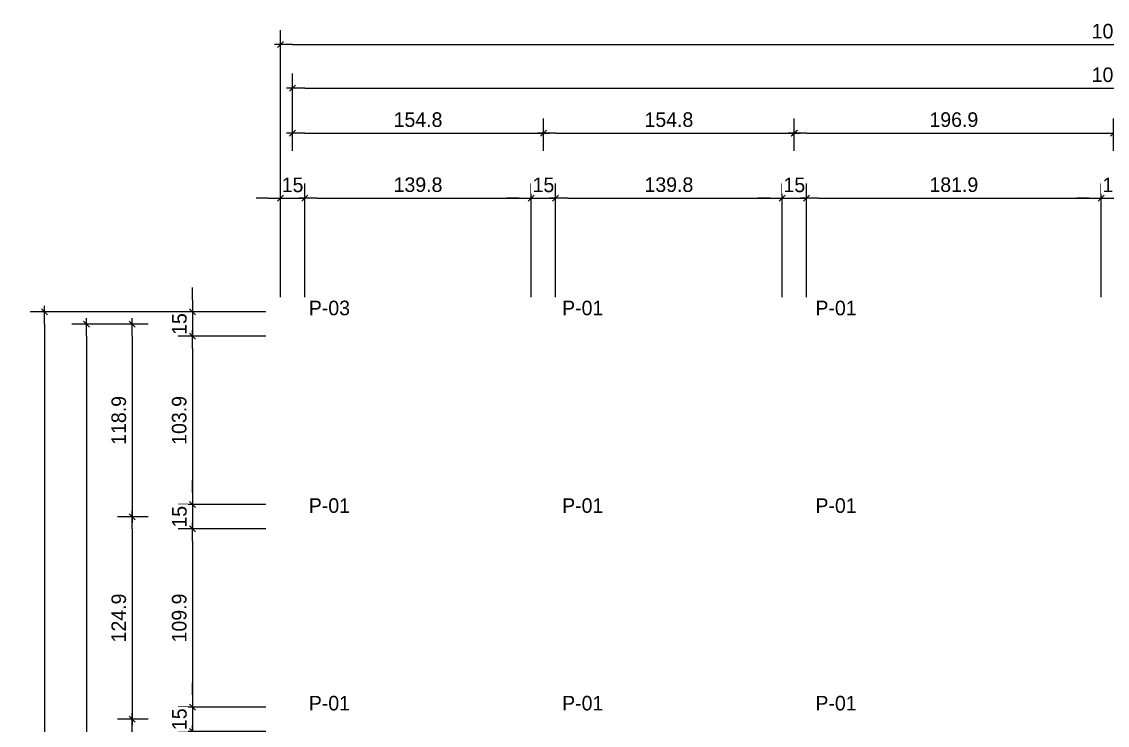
# Model space of a CAD drawing. Header units: millimetres. Extents: x 19442 to 19711, y 4351 to 4752.
# Drawn here: x 19442.44 to 19449.14, y 4519.67 to 4524.01 of the extents above; entities that cross this region are included whole.
import ezdxf

# ---------------------------------------------------------------- set-up
doc = ezdxf.new("R2010")
doc.units = ezdxf.units.MM
doc.layers.add('0 @ 0.5', color=7, linetype='Continuous')
doc.layers.add('TEXTO @ 0.5', color=2, linetype='Continuous')
doc.styles.add('century gothic', font='GOTHIC.TTF')
doc.dimstyles.new('ANOTATIVE CM SMCONSTRUCCIONES', dxfattribs={"dimscale": 0, "dimtxt": 0.18, "dimasz": 0.15, "dimexe": 0.18, "dimexo": 0.18, "dimgap": 0.07, "dimtad": 1, "dimdec": 1, "dimlfac": 100, "dimdsep": 46, "dimtxsty": 'century gothic', "dimblk1": 'FLECHA1', "dimblk2": 'FLECHA1', "dimsah": 1, "dimcen": 0.18, "dimdle": 0.075, "dimclrd": 1, "dimclre": 1, "dimclrt": 2, "dimaunit": 1, "dimadec": 0, "dimazin": 2, "dimtfac": 0.75, "dimtdec": 1, "dimtix": 1, "dimtmove": 2, "dimatfit": 3, "dimfxl": 0.09, "dimtvp": 1.5, "dimtfill": 1, "dimtolj": 1, "dimtzin": 0, "dimarcsym": 0})

# ---------------------------------------------------------------- blocks, each defined once
blk = doc.blocks.new('FLECHA1')
at = {"color": 1}
blk.add_line((-1, 0), (0.496, 0), dxfattribs=at)
at = {"color": 4}
blk.add_line((-0.246, -0.248), (0.248, 0.25), dxfattribs=at)
blk = doc.blocks.new('*D413')
at = {"color": 1, "lineweight": -2, "transparency": 16777216}
for p, q in [((19444.108, 4523.2156), (19444.108, 4523.4145)), ((19445.6561, 4523.2156), (19445.6561, 4523.4145)), ((19444.183, 4523.3245), (19445.5811, 4523.3245))]:
    blk.add_line(p, q, dxfattribs=at)
at = {"layer": 'Defpoints', "color": 0, "transparency": 16777216}
for p in [(19445.6561, 4523.3245), (19444.108, 4523.1256), (19445.6561, 4523.1256)]:
    blk.add_point(p, dxfattribs=at)
at = {"color": 1, "lineweight": -2, "transparency": 16777216, "xscale": 0.075, "yscale": 0.075, "zscale": 0.075, "rotation": 180}
blk.add_blockref('FLECHA1', (19444.108, 4523.3245), dxfattribs=at)
at = {"color": 1, "lineweight": -2, "transparency": 16777216, "xscale": 0.075, "yscale": 0.075, "zscale": 0.075}
blk.add_blockref('FLECHA1', (19445.6561, 4523.3245), dxfattribs=at)
at = {"color": 2, "transparency": 16777216, "insert": (19444.8821, 4523.4068), "char_height": 0.09, "attachment_point": 5, "style": 'century gothic', "bg_fill": 3, "box_fill_scale": 1.1, "bg_fill_color": 256, "bg_fill_true_color": 13158600, "bg_fill_transparency": 0}
blk.add_mtext('\\A1;154.8', dxfattribs=at)
blk = doc.blocks.new('*D414')
at = {"color": 1, "lineweight": -2, "transparency": 16777216}
for p, q in [((19445.6561, 4523.2156), (19445.6561, 4523.4145)), ((19447.2042, 4523.2156), (19447.2042, 4523.4145)), ((19445.7311, 4523.3245), (19447.1292, 4523.3245))]:
    blk.add_line(p, q, dxfattribs=at)
at = {"layer": 'Defpoints', "color": 0, "transparency": 16777216}
for p in [(19447.2042, 4523.3245), (19445.6561, 4523.1256), (19447.2042, 4523.1256)]:
    blk.add_point(p, dxfattribs=at)
at = {"color": 1, "lineweight": -2, "transparency": 16777216, "xscale": 0.075, "yscale": 0.075, "zscale": 0.075, "rotation": 180}
blk.add_blockref('FLECHA1', (19445.6561, 4523.3245), dxfattribs=at)
at = {"color": 1, "lineweight": -2, "transparency": 16777216, "xscale": 0.075, "yscale": 0.075, "zscale": 0.075}
blk.add_blockref('FLECHA1', (19447.2042, 4523.3245), dxfattribs=at)
at = {"color": 2, "transparency": 16777216, "insert": (19446.4302, 4523.4068), "char_height": 0.09, "attachment_point": 5, "style": 'century gothic', "bg_fill": 3, "box_fill_scale": 1.1, "bg_fill_color": 256, "bg_fill_true_color": 13158600, "bg_fill_transparency": 0}
blk.add_mtext('\\A1;154.8', dxfattribs=at)
blk = doc.blocks.new('*D415')
at = {"color": 1, "lineweight": -2, "transparency": 16777216}
for p, q in [((19447.2042, 4523.33), (19447.2042, 4523.4145)), ((19449.173, 4523.3197), (19449.173, 4523.4145)), ((19447.2792, 4523.3245), (19449.098, 4523.3245))]:
    blk.add_line(p, q, dxfattribs=at)
at = {"layer": 'Defpoints', "color": 0, "transparency": 16777216}
for p in [(19449.173, 4523.3245), (19447.2042, 4523.24), (19449.173, 4523.2297)]:
    blk.add_point(p, dxfattribs=at)
at = {"color": 1, "lineweight": -2, "transparency": 16777216, "xscale": 0.075, "yscale": 0.075, "zscale": 0.075, "rotation": 180}
blk.add_blockref('FLECHA1', (19447.2042, 4523.3245), dxfattribs=at)
at = {"color": 1, "lineweight": -2, "transparency": 16777216, "xscale": 0.075, "yscale": 0.075, "zscale": 0.075}
blk.add_blockref('FLECHA1', (19449.173, 4523.3245), dxfattribs=at)
at = {"color": 2, "transparency": 16777216, "insert": (19448.1886, 4523.4068), "char_height": 0.09, "attachment_point": 5, "style": 'century gothic', "bg_fill": 3, "box_fill_scale": 1.1, "bg_fill_color": 256, "bg_fill_true_color": 13158600, "bg_fill_transparency": 0}
blk.add_mtext('\\A1;196.9', dxfattribs=at)
blk = doc.blocks.new('*D419')
at = {"color": 1, "lineweight": -2, "transparency": 16777216}
for p, q in [((19444.108, 4523.33), (19444.108, 4523.6913)), ((19454.2379, 4523.2156), (19454.2379, 4523.6913)), ((19444.183, 4523.6013), (19454.1629, 4523.6013))]:
    blk.add_line(p, q, dxfattribs=at)
at = {"layer": 'Defpoints', "color": 0, "transparency": 16777216}
for p in [(19454.2379, 4523.6013), (19444.108, 4523.24), (19454.2379, 4523.1256)]:
    blk.add_point(p, dxfattribs=at)
at = {"color": 1, "lineweight": -2, "transparency": 16777216, "xscale": 0.075, "yscale": 0.075, "zscale": 0.075, "rotation": 180}
blk.add_blockref('FLECHA1', (19444.108, 4523.6013), dxfattribs=at)
at = {"color": 1, "lineweight": -2, "transparency": 16777216, "xscale": 0.075, "yscale": 0.075, "zscale": 0.075}
blk.add_blockref('FLECHA1', (19454.2379, 4523.6013), dxfattribs=at)
at = {"color": 2, "transparency": 16777216, "insert": (19449.173, 4523.6835), "char_height": 0.09, "attachment_point": 5, "style": 'century gothic', "bg_fill": 3, "box_fill_scale": 1.1, "bg_fill_color": 256, "bg_fill_true_color": 13158600, "bg_fill_transparency": 0}
blk.add_mtext('\\A1;1013', dxfattribs=at)
blk = doc.blocks.new('*D420')
at = {"color": 1, "lineweight": -2, "transparency": 16777216}
for p, q in [((19443.2163, 4522.1459), (19443.0282, 4522.1459)), ((19443.1182, 4522.0709), (19443.1182, 4521.0317)), ((19443.2163, 4520.9567), (19443.0282, 4520.9567))]:
    blk.add_line(p, q, dxfattribs=at)
at = {"layer": 'Defpoints', "color": 0, "transparency": 16777216}
for p in [(19443.3063, 4522.1459), (19443.1182, 4520.9567), (19443.3063, 4520.9567)]:
    blk.add_point(p, dxfattribs=at)
at = {"color": 1, "lineweight": -2, "transparency": 16777216, "xscale": 0.075, "yscale": 0.075, "zscale": 0.075}
for p, rotation in [((19443.1182, 4522.1459), 90), ((19443.1182, 4520.9567), 270)]:
    blk.add_blockref('FLECHA1', p, dxfattribs=dict(at, rotation=rotation))
at = {"color": 2, "transparency": 16777216, "insert": (19443.0359, 4521.5513), "char_height": 0.09, "attachment_point": 5, "rotation": 90, "style": 'century gothic', "bg_fill": 3, "box_fill_scale": 1.1, "bg_fill_color": 256, "bg_fill_true_color": 13158600, "bg_fill_transparency": 0}
blk.add_mtext('\\A1;118.9', dxfattribs=at)
blk = doc.blocks.new('*D421')
at = {"color": 1, "lineweight": -2, "transparency": 16777216}
for p, q in [((19443.2163, 4520.9567), (19443.0282, 4520.9567)), ((19443.1182, 4520.8817), (19443.1182, 4519.7825)), ((19443.2163, 4519.7075), (19443.0282, 4519.7075))]:
    blk.add_line(p, q, dxfattribs=at)
at = {"layer": 'Defpoints', "color": 0, "transparency": 16777216}
for p in [(19443.3063, 4520.9567), (19443.1182, 4519.7075), (19443.3063, 4519.7075)]:
    blk.add_point(p, dxfattribs=at)
at = {"color": 1, "lineweight": -2, "transparency": 16777216, "xscale": 0.075, "yscale": 0.075, "zscale": 0.075}
for p, rotation in [((19443.1182, 4520.9567), 90), ((19443.1182, 4519.7075), 270)]:
    blk.add_blockref('FLECHA1', p, dxfattribs=dict(at, rotation=rotation))
at = {"color": 2, "transparency": 16777216, "insert": (19443.0359, 4520.3321), "char_height": 0.09, "attachment_point": 5, "rotation": 90, "style": 'century gothic', "bg_fill": 3, "box_fill_scale": 1.1, "bg_fill_color": 256, "bg_fill_true_color": 13158600, "bg_fill_transparency": 0}
blk.add_mtext('\\A1;124.9', dxfattribs=at)
blk = doc.blocks.new('*D422')
at = {"color": 1, "lineweight": -2, "transparency": 16777216}
for p, q in [((19443.2163, 4519.7075), (19443.0282, 4519.7075)), ((19443.1182, 4519.6325), (19443.1182, 4517.8625)), ((19443.2163, 4517.7875), (19443.0282, 4517.7875))]:
    blk.add_line(p, q, dxfattribs=at)
at = {"layer": 'Defpoints', "color": 0, "transparency": 16777216}
for p in [(19443.3063, 4519.7075), (19443.1182, 4517.7875), (19443.3063, 4517.7875)]:
    blk.add_point(p, dxfattribs=at)
at = {"color": 1, "lineweight": -2, "transparency": 16777216, "xscale": 0.075, "yscale": 0.075, "zscale": 0.075}
for p, rotation in [((19443.1182, 4519.7075), 90), ((19443.1182, 4517.7875), 270)]:
    blk.add_blockref('FLECHA1', p, dxfattribs=dict(at, rotation=rotation))
at = {"color": 2, "transparency": 16777216, "insert": (19443.0359, 4518.7475), "char_height": 0.09, "attachment_point": 5, "rotation": 90, "style": 'century gothic', "bg_fill": 3, "box_fill_scale": 1.1, "bg_fill_color": 256, "bg_fill_true_color": 13158600, "bg_fill_transparency": 0}
blk.add_mtext('\\A1;192', dxfattribs=at)
blk = doc.blocks.new('*D423')
at = {"color": 1, "lineweight": -2, "transparency": 16777216}
for p, q in [((19443.2163, 4522.1459), (19442.7458, 4522.1459)), ((19442.8358, 4522.0709), (19442.8358, 4515.9425)), ((19443.2163, 4515.8675), (19442.7458, 4515.8675))]:
    blk.add_line(p, q, dxfattribs=at)
at = {"layer": 'Defpoints', "color": 0, "transparency": 16777216}
for p in [(19443.3063, 4522.1459), (19442.8358, 4515.8675), (19443.3063, 4515.8675)]:
    blk.add_point(p, dxfattribs=at)
at = {"color": 1, "lineweight": -2, "transparency": 16777216, "xscale": 0.075, "yscale": 0.075, "zscale": 0.075}
for p, rotation in [((19442.8358, 4522.1459), 90), ((19442.8358, 4515.8675), 270)]:
    blk.add_blockref('FLECHA1', p, dxfattribs=dict(at, rotation=rotation))
at = {"color": 2, "transparency": 16777216, "insert": (19442.7535, 4519.0067), "char_height": 0.09, "attachment_point": 5, "rotation": 90, "style": 'century gothic', "bg_fill": 3, "box_fill_scale": 1.1, "bg_fill_color": 256, "bg_fill_true_color": 13158600, "bg_fill_transparency": 0}
blk.add_mtext('\\A1;627.8', dxfattribs=at)
blk = doc.blocks.new('*D437')
at = {"color": 1, "lineweight": -2, "transparency": 16777216}
for p, q in [((19445.6561, 4523.2156), (19445.6561, 4523.4145)), ((19447.2042, 4523.2156), (19447.2042, 4523.4145)), ((19445.7311, 4523.3245), (19447.1292, 4523.3245))]:
    blk.add_line(p, q, dxfattribs=at)
at = {"layer": 'Defpoints', "color": 0, "transparency": 16777216}
for p in [(19447.2042, 4523.3245), (19445.6561, 4523.1256), (19447.2042, 4523.1256)]:
    blk.add_point(p, dxfattribs=at)
at = {"color": 1, "lineweight": -2, "transparency": 16777216, "xscale": 0.075, "yscale": 0.075, "zscale": 0.075, "rotation": 180}
blk.add_blockref('FLECHA1', (19445.6561, 4523.3245), dxfattribs=at)
at = {"color": 1, "lineweight": -2, "transparency": 16777216, "xscale": 0.075, "yscale": 0.075, "zscale": 0.075}
blk.add_blockref('FLECHA1', (19447.2042, 4523.3245), dxfattribs=at)
at = {"color": 2, "transparency": 16777216, "insert": (19446.4302, 4523.4068), "char_height": 0.09, "attachment_point": 5, "style": 'century gothic', "bg_fill": 3, "box_fill_scale": 1.1, "bg_fill_color": 256, "bg_fill_true_color": 13158600, "bg_fill_transparency": 0}
blk.add_mtext('\\A1;154.8', dxfattribs=at)
blk = doc.blocks.new('*D438')
at = {"color": 1, "lineweight": -2, "transparency": 16777216}
for p, q in [((19447.2042, 4523.2156), (19447.2042, 4523.4145)), ((19449.173, 4523.2156), (19449.173, 4523.4145)), ((19447.2792, 4523.3245), (19449.098, 4523.3245))]:
    blk.add_line(p, q, dxfattribs=at)
at = {"layer": 'Defpoints', "color": 0, "transparency": 16777216}
for p in [(19449.173, 4523.3245), (19447.2042, 4523.1256), (19449.173, 4523.1256)]:
    blk.add_point(p, dxfattribs=at)
at = {"color": 1, "lineweight": -2, "transparency": 16777216, "xscale": 0.075, "yscale": 0.075, "zscale": 0.075, "rotation": 180}
blk.add_blockref('FLECHA1', (19447.2042, 4523.3245), dxfattribs=at)
at = {"color": 1, "lineweight": -2, "transparency": 16777216, "xscale": 0.075, "yscale": 0.075, "zscale": 0.075}
blk.add_blockref('FLECHA1', (19449.173, 4523.3245), dxfattribs=at)
at = {"color": 2, "transparency": 16777216, "insert": (19448.1886, 4523.4068), "char_height": 0.09, "attachment_point": 5, "style": 'century gothic', "bg_fill": 3, "box_fill_scale": 1.1, "bg_fill_color": 256, "bg_fill_true_color": 13158600, "bg_fill_transparency": 0}
blk.add_mtext('\\A1;196.9', dxfattribs=at)
blk = doc.blocks.new('*D442')
at = {"color": 1, "lineweight": -2, "transparency": 16777216}
for p, q in [((19444.033, 4522.3109), (19444.033, 4523.013)), ((19444.183, 4522.3109), (19444.183, 4523.013)), ((19443.958, 4522.923), (19443.883, 4522.923)), ((19444.033, 4522.923), (19444.183, 4522.923)), ((19444.258, 4522.923), (19444.333, 4522.923))]:
    blk.add_line(p, q, dxfattribs=at)
at = {"layer": 'Defpoints', "color": 0, "transparency": 16777216}
for p in [(19444.033, 4522.2209), (19444.183, 4522.2209)]:
    blk.add_point(p, dxfattribs=at)
at = {"color": 1, "lineweight": -2, "transparency": 16777216, "xscale": 0.075, "yscale": 0.075, "zscale": 0.075}
blk.add_blockref('FLECHA1', (19444.033, 4522.923), dxfattribs=at)
at = {"color": 1, "lineweight": -2, "transparency": 16777216, "xscale": 0.075, "yscale": 0.075, "zscale": 0.075, "rotation": 180}
blk.add_blockref('FLECHA1', (19444.183, 4522.923), dxfattribs=at)
at = {"color": 2, "transparency": 16777216, "insert": (19444.108, 4523.0041), "char_height": 0.09, "attachment_point": 5, "style": 'century gothic', "bg_fill": 3, "box_fill_scale": 1.1, "bg_fill_color": 256, "bg_fill_true_color": 13158600, "bg_fill_transparency": 0}
blk.add_mtext('\\A1;15', dxfattribs=at)
at = {"layer": 'Defpoints', "color": 0, "transparency": 16777216}
blk.add_point((19444.183, 4522.923), dxfattribs=at)
blk = doc.blocks.new('*D443')
at = {"color": 1, "lineweight": -2, "transparency": 16777216}
for p, q in [((19444.183, 4522.3109), (19444.183, 4523.013)), ((19445.5811, 4522.3109), (19445.5811, 4523.013)), ((19444.258, 4522.923), (19445.5061, 4522.923))]:
    blk.add_line(p, q, dxfattribs=at)
at = {"layer": 'Defpoints', "color": 0, "transparency": 16777216}
for p in [(19445.5811, 4522.923), (19444.183, 4522.2209), (19445.5811, 4522.2209)]:
    blk.add_point(p, dxfattribs=at)
at = {"color": 1, "lineweight": -2, "transparency": 16777216, "xscale": 0.075, "yscale": 0.075, "zscale": 0.075, "rotation": 180}
blk.add_blockref('FLECHA1', (19444.183, 4522.923), dxfattribs=at)
at = {"color": 1, "lineweight": -2, "transparency": 16777216, "xscale": 0.075, "yscale": 0.075, "zscale": 0.075}
blk.add_blockref('FLECHA1', (19445.5811, 4522.923), dxfattribs=at)
at = {"color": 2, "transparency": 16777216, "insert": (19444.8821, 4523.0053), "char_height": 0.09, "attachment_point": 5, "style": 'century gothic', "bg_fill": 3, "box_fill_scale": 1.1, "bg_fill_color": 256, "bg_fill_true_color": 13158600, "bg_fill_transparency": 0}
blk.add_mtext('\\A1;139.8', dxfattribs=at)
blk = doc.blocks.new('*D444')
at = {"color": 1, "lineweight": -2, "transparency": 16777216}
for p, q in [((19445.5811, 4522.3109), (19445.5811, 4523.013)), ((19445.7311, 4522.3109), (19445.7311, 4523.013)), ((19445.5061, 4522.923), (19445.4311, 4522.923)), ((19445.5811, 4522.923), (19445.7311, 4522.923)), ((19445.8061, 4522.923), (19445.8811, 4522.923))]:
    blk.add_line(p, q, dxfattribs=at)
at = {"layer": 'Defpoints', "color": 0, "transparency": 16777216}
for p in [(19445.5811, 4522.2209), (19445.7311, 4522.2209)]:
    blk.add_point(p, dxfattribs=at)
at = {"color": 1, "lineweight": -2, "transparency": 16777216, "xscale": 0.075, "yscale": 0.075, "zscale": 0.075}
blk.add_blockref('FLECHA1', (19445.5811, 4522.923), dxfattribs=at)
at = {"color": 1, "lineweight": -2, "transparency": 16777216, "xscale": 0.075, "yscale": 0.075, "zscale": 0.075, "rotation": 180}
blk.add_blockref('FLECHA1', (19445.7311, 4522.923), dxfattribs=at)
at = {"color": 2, "transparency": 16777216, "insert": (19445.6561, 4523.0041), "char_height": 0.09, "attachment_point": 5, "style": 'century gothic', "bg_fill": 3, "box_fill_scale": 1.1, "bg_fill_color": 256, "bg_fill_true_color": 13158600, "bg_fill_transparency": 0}
blk.add_mtext('\\A1;15', dxfattribs=at)
at = {"layer": 'Defpoints', "color": 0, "transparency": 16777216}
blk.add_point((19445.7311, 4522.923), dxfattribs=at)
blk = doc.blocks.new('*D445')
at = {"color": 1, "lineweight": -2, "transparency": 16777216}
for p, q in [((19445.7311, 4522.3109), (19445.7311, 4523.013)), ((19447.1292, 4522.3109), (19447.1292, 4523.013)), ((19445.8061, 4522.923), (19447.0542, 4522.923))]:
    blk.add_line(p, q, dxfattribs=at)
at = {"layer": 'Defpoints', "color": 0, "transparency": 16777216}
for p in [(19447.1292, 4522.923), (19445.7311, 4522.2209), (19447.1292, 4522.2209)]:
    blk.add_point(p, dxfattribs=at)
at = {"color": 1, "lineweight": -2, "transparency": 16777216, "xscale": 0.075, "yscale": 0.075, "zscale": 0.075, "rotation": 180}
blk.add_blockref('FLECHA1', (19445.7311, 4522.923), dxfattribs=at)
at = {"color": 1, "lineweight": -2, "transparency": 16777216, "xscale": 0.075, "yscale": 0.075, "zscale": 0.075}
blk.add_blockref('FLECHA1', (19447.1292, 4522.923), dxfattribs=at)
at = {"color": 2, "transparency": 16777216, "insert": (19446.4302, 4523.0053), "char_height": 0.09, "attachment_point": 5, "style": 'century gothic', "bg_fill": 3, "box_fill_scale": 1.1, "bg_fill_color": 256, "bg_fill_true_color": 13158600, "bg_fill_transparency": 0}
blk.add_mtext('\\A1;139.8', dxfattribs=at)
blk = doc.blocks.new('*D446')
at = {"color": 1, "lineweight": -2, "transparency": 16777216}
for p, q in [((19447.1292, 4522.3109), (19447.1292, 4523.013)), ((19447.2792, 4522.3109), (19447.2792, 4523.013)), ((19447.0542, 4522.923), (19446.9792, 4522.923)), ((19447.1292, 4522.923), (19447.2792, 4522.923)), ((19447.3542, 4522.923), (19447.4292, 4522.923))]:
    blk.add_line(p, q, dxfattribs=at)
at = {"layer": 'Defpoints', "color": 0, "transparency": 16777216}
for p in [(19447.1292, 4522.2209), (19447.2792, 4522.2209)]:
    blk.add_point(p, dxfattribs=at)
at = {"color": 1, "lineweight": -2, "transparency": 16777216, "xscale": 0.075, "yscale": 0.075, "zscale": 0.075}
blk.add_blockref('FLECHA1', (19447.1292, 4522.923), dxfattribs=at)
at = {"color": 1, "lineweight": -2, "transparency": 16777216, "xscale": 0.075, "yscale": 0.075, "zscale": 0.075, "rotation": 180}
blk.add_blockref('FLECHA1', (19447.2792, 4522.923), dxfattribs=at)
at = {"color": 2, "transparency": 16777216, "insert": (19447.2042, 4523.0041), "char_height": 0.09, "attachment_point": 5, "style": 'century gothic', "bg_fill": 3, "box_fill_scale": 1.1, "bg_fill_color": 256, "bg_fill_true_color": 13158600, "bg_fill_transparency": 0}
blk.add_mtext('\\A1;15', dxfattribs=at)
at = {"layer": 'Defpoints', "color": 0, "transparency": 16777216}
blk.add_point((19447.2792, 4522.923), dxfattribs=at)
blk = doc.blocks.new('*D447')
at = {"color": 1, "lineweight": -2, "transparency": 16777216}
for p, q in [((19447.2792, 4522.3109), (19447.2792, 4523.013)), ((19449.098, 4522.3109), (19449.098, 4523.013)), ((19447.3542, 4522.923), (19449.023, 4522.923))]:
    blk.add_line(p, q, dxfattribs=at)
at = {"layer": 'Defpoints', "color": 0, "transparency": 16777216}
for p in [(19449.098, 4522.923), (19447.2792, 4522.2209), (19449.098, 4522.2209)]:
    blk.add_point(p, dxfattribs=at)
at = {"color": 1, "lineweight": -2, "transparency": 16777216, "xscale": 0.075, "yscale": 0.075, "zscale": 0.075, "rotation": 180}
blk.add_blockref('FLECHA1', (19447.2792, 4522.923), dxfattribs=at)
at = {"color": 1, "lineweight": -2, "transparency": 16777216, "xscale": 0.075, "yscale": 0.075, "zscale": 0.075}
blk.add_blockref('FLECHA1', (19449.098, 4522.923), dxfattribs=at)
at = {"color": 2, "transparency": 16777216, "insert": (19448.1886, 4523.0053), "char_height": 0.09, "attachment_point": 5, "style": 'century gothic', "bg_fill": 3, "box_fill_scale": 1.1, "bg_fill_color": 256, "bg_fill_true_color": 13158600, "bg_fill_transparency": 0}
blk.add_mtext('\\A1;181.9', dxfattribs=at)
blk = doc.blocks.new('*D448')
at = {"color": 1, "lineweight": -2, "transparency": 16777216}
for p, q in [((19449.098, 4522.3109), (19449.098, 4523.013)), ((19449.248, 4522.3109), (19449.248, 4523.013)), ((19449.023, 4522.923), (19448.948, 4522.923)), ((19449.098, 4522.923), (19449.248, 4522.923)), ((19449.323, 4522.923), (19449.398, 4522.923))]:
    blk.add_line(p, q, dxfattribs=at)
at = {"layer": 'Defpoints', "color": 0, "transparency": 16777216}
for p in [(19449.098, 4522.2209), (19449.248, 4522.2209)]:
    blk.add_point(p, dxfattribs=at)
at = {"color": 1, "lineweight": -2, "transparency": 16777216, "xscale": 0.075, "yscale": 0.075, "zscale": 0.075}
blk.add_blockref('FLECHA1', (19449.098, 4522.923), dxfattribs=at)
at = {"color": 1, "lineweight": -2, "transparency": 16777216, "xscale": 0.075, "yscale": 0.075, "zscale": 0.075, "rotation": 180}
blk.add_blockref('FLECHA1', (19449.248, 4522.923), dxfattribs=at)
at = {"color": 2, "transparency": 16777216, "insert": (19449.173, 4523.0041), "char_height": 0.09, "attachment_point": 5, "style": 'century gothic', "bg_fill": 3, "box_fill_scale": 1.1, "bg_fill_color": 256, "bg_fill_true_color": 13158600, "bg_fill_transparency": 0}
blk.add_mtext('\\A1;15', dxfattribs=at)
at = {"layer": 'Defpoints', "color": 0, "transparency": 16777216}
blk.add_point((19449.248, 4522.923), dxfattribs=at)
blk = doc.blocks.new('*D452')
at = {"color": 1, "lineweight": -2, "transparency": 16777216}
for p, q in [((19443.4911, 4522.2959), (19443.4911, 4522.3709)), ((19443.943, 4522.2209), (19443.4011, 4522.2209)), ((19443.4911, 4522.2209), (19443.4911, 4522.0709)), ((19443.943, 4522.0709), (19443.4011, 4522.0709)), ((19443.4911, 4521.9959), (19443.4911, 4521.9209))]:
    blk.add_line(p, q, dxfattribs=at)
at = {"layer": 'Defpoints', "color": 0, "transparency": 16777216}
for p in [(19444.033, 4522.2209), (19444.033, 4522.0709)]:
    blk.add_point(p, dxfattribs=at)
at = {"color": 1, "lineweight": -2, "transparency": 16777216, "xscale": 0.075, "yscale": 0.075, "zscale": 0.075}
for p, rotation in [((19443.4911, 4522.2209), 270), ((19443.4911, 4522.0709), 90)]:
    blk.add_blockref('FLECHA1', p, dxfattribs=dict(at, rotation=rotation))
at = {"color": 2, "transparency": 16777216, "insert": (19443.4099, 4522.1459), "char_height": 0.09, "attachment_point": 5, "rotation": 90, "style": 'century gothic', "bg_fill": 3, "box_fill_scale": 1.1, "bg_fill_color": 256, "bg_fill_true_color": 13158600, "bg_fill_transparency": 0}
blk.add_mtext('\\A1;15', dxfattribs=at)
at = {"layer": 'Defpoints', "color": 0, "transparency": 16777216}
blk.add_point((19443.4911, 4522.0709), dxfattribs=at)
blk = doc.blocks.new('*D453')
at = {"color": 1, "lineweight": -2, "transparency": 16777216}
for p, q in [((19443.943, 4522.0709), (19443.4011, 4522.0709)), ((19443.4911, 4521.9959), (19443.4911, 4521.1067)), ((19443.943, 4521.0317), (19443.4011, 4521.0317))]:
    blk.add_line(p, q, dxfattribs=at)
at = {"layer": 'Defpoints', "color": 0, "transparency": 16777216}
for p in [(19444.033, 4522.0709), (19443.4911, 4521.0317), (19444.033, 4521.0317)]:
    blk.add_point(p, dxfattribs=at)
at = {"color": 1, "lineweight": -2, "transparency": 16777216, "xscale": 0.075, "yscale": 0.075, "zscale": 0.075}
for p, rotation in [((19443.4911, 4522.0709), 90), ((19443.4911, 4521.0317), 270)]:
    blk.add_blockref('FLECHA1', p, dxfattribs=dict(at, rotation=rotation))
at = {"color": 2, "transparency": 16777216, "insert": (19443.4088, 4521.5513), "char_height": 0.09, "attachment_point": 5, "rotation": 90, "style": 'century gothic', "bg_fill": 3, "box_fill_scale": 1.1, "bg_fill_color": 256, "bg_fill_true_color": 13158600, "bg_fill_transparency": 0}
blk.add_mtext('\\A1;103.9', dxfattribs=at)
blk = doc.blocks.new('*D454')
at = {"color": 1, "lineweight": -2, "transparency": 16777216}
for p, q in [((19443.4911, 4521.1067), (19443.4911, 4521.1817)), ((19443.943, 4521.0317), (19443.4011, 4521.0317)), ((19443.4911, 4521.0317), (19443.4911, 4520.8817)), ((19443.943, 4520.8817), (19443.4011, 4520.8817)), ((19443.4911, 4520.8067), (19443.4911, 4520.7317))]:
    blk.add_line(p, q, dxfattribs=at)
at = {"layer": 'Defpoints', "color": 0, "transparency": 16777216}
for p in [(19444.033, 4521.0317), (19444.033, 4520.8817)]:
    blk.add_point(p, dxfattribs=at)
at = {"color": 1, "lineweight": -2, "transparency": 16777216, "xscale": 0.075, "yscale": 0.075, "zscale": 0.075}
for p, rotation in [((19443.4911, 4521.0317), 270), ((19443.4911, 4520.8817), 90)]:
    blk.add_blockref('FLECHA1', p, dxfattribs=dict(at, rotation=rotation))
at = {"color": 2, "transparency": 16777216, "insert": (19443.4099, 4520.9567), "char_height": 0.09, "attachment_point": 5, "rotation": 90, "style": 'century gothic', "bg_fill": 3, "box_fill_scale": 1.1, "bg_fill_color": 256, "bg_fill_true_color": 13158600, "bg_fill_transparency": 0}
blk.add_mtext('\\A1;15', dxfattribs=at)
at = {"layer": 'Defpoints', "color": 0, "transparency": 16777216}
blk.add_point((19443.4911, 4520.8817), dxfattribs=at)
blk = doc.blocks.new('*D455')
at = {"color": 1, "lineweight": -2, "transparency": 16777216}
for p, q in [((19443.943, 4520.8817), (19443.4011, 4520.8817)), ((19443.4911, 4520.8067), (19443.4911, 4519.8575)), ((19443.943, 4519.7825), (19443.4011, 4519.7825))]:
    blk.add_line(p, q, dxfattribs=at)
at = {"layer": 'Defpoints', "color": 0, "transparency": 16777216}
for p in [(19444.033, 4520.8817), (19443.4911, 4519.7825), (19444.033, 4519.7825)]:
    blk.add_point(p, dxfattribs=at)
at = {"color": 1, "lineweight": -2, "transparency": 16777216, "xscale": 0.075, "yscale": 0.075, "zscale": 0.075}
for p, rotation in [((19443.4911, 4520.8817), 90), ((19443.4911, 4519.7825), 270)]:
    blk.add_blockref('FLECHA1', p, dxfattribs=dict(at, rotation=rotation))
at = {"color": 2, "transparency": 16777216, "insert": (19443.4088, 4520.3321), "char_height": 0.09, "attachment_point": 5, "rotation": 90, "style": 'century gothic', "bg_fill": 3, "box_fill_scale": 1.1, "bg_fill_color": 256, "bg_fill_true_color": 13158600, "bg_fill_transparency": 0}
blk.add_mtext('\\A1;109.9', dxfattribs=at)
blk = doc.blocks.new('*D456')
at = {"color": 1, "lineweight": -2, "transparency": 16777216}
for p, q in [((19443.4911, 4519.8575), (19443.4911, 4519.9325)), ((19443.943, 4519.7825), (19443.4011, 4519.7825)), ((19443.4911, 4519.7825), (19443.4911, 4519.6325)), ((19443.943, 4519.6325), (19443.4011, 4519.6325)), ((19443.4911, 4519.5575), (19443.4911, 4519.4825))]:
    blk.add_line(p, q, dxfattribs=at)
at = {"layer": 'Defpoints', "color": 0, "transparency": 16777216}
for p in [(19444.033, 4519.7825), (19444.033, 4519.6325)]:
    blk.add_point(p, dxfattribs=at)
at = {"color": 1, "lineweight": -2, "transparency": 16777216, "xscale": 0.075, "yscale": 0.075, "zscale": 0.075}
for p, rotation in [((19443.4911, 4519.7825), 270), ((19443.4911, 4519.6325), 90)]:
    blk.add_blockref('FLECHA1', p, dxfattribs=dict(at, rotation=rotation))
at = {"color": 2, "transparency": 16777216, "insert": (19443.4099, 4519.7075), "char_height": 0.09, "attachment_point": 5, "rotation": 90, "style": 'century gothic', "bg_fill": 3, "box_fill_scale": 1.1, "bg_fill_color": 256, "bg_fill_true_color": 13158600, "bg_fill_transparency": 0}
blk.add_mtext('\\A1;15', dxfattribs=at)
at = {"layer": 'Defpoints', "color": 0, "transparency": 16777216}
blk.add_point((19443.4911, 4519.6325), dxfattribs=at)
blk = doc.blocks.new('*D738')
at = {"color": 1, "lineweight": -2, "transparency": 16777216}
for p, q in [((19444.033, 4522.3109), (19444.033, 4523.9602)), ((19454.3129, 4519.8725), (19454.3129, 4523.9602)), ((19444.108, 4523.8702), (19454.2379, 4523.8702))]:
    blk.add_line(p, q, dxfattribs=at)
at = {"layer": 'Defpoints', "color": 0, "transparency": 16777216}
for p in [(19454.3129, 4523.8702), (19444.033, 4522.2209), (19454.3129, 4519.7825)]:
    blk.add_point(p, dxfattribs=at)
at = {"color": 1, "lineweight": -2, "transparency": 16777216, "xscale": 0.075, "yscale": 0.075, "zscale": 0.075, "rotation": 180}
blk.add_blockref('FLECHA1', (19444.033, 4523.8702), dxfattribs=at)
at = {"color": 1, "lineweight": -2, "transparency": 16777216, "xscale": 0.075, "yscale": 0.075, "zscale": 0.075}
blk.add_blockref('FLECHA1', (19454.3129, 4523.8702), dxfattribs=at)
at = {"color": 2, "transparency": 16777216, "insert": (19449.173, 4523.9524), "char_height": 0.09, "attachment_point": 5, "style": 'century gothic', "bg_fill": 3, "box_fill_scale": 1.1, "bg_fill_color": 256, "bg_fill_true_color": 13158600, "bg_fill_transparency": 0}
blk.add_mtext('\\A1;1028', dxfattribs=at)
blk = doc.blocks.new('*D739')
at = {"color": 1, "lineweight": -2, "transparency": 16777216}
for p, q in [((19443.943, 4522.2209), (19442.4878, 4522.2209)), ((19442.5778, 4522.1459), (19442.5778, 4515.8675)), ((19443.943, 4515.7925), (19442.4878, 4515.7925))]:
    blk.add_line(p, q, dxfattribs=at)
at = {"layer": 'Defpoints', "color": 0, "transparency": 16777216}
for p in [(19444.033, 4522.2209), (19442.5778, 4515.7925), (19444.033, 4515.7925)]:
    blk.add_point(p, dxfattribs=at)
at = {"color": 1, "lineweight": -2, "transparency": 16777216, "xscale": 0.075, "yscale": 0.075, "zscale": 0.075}
for p, rotation in [((19442.5778, 4522.2209), 90), ((19442.5778, 4515.7925), 270)]:
    blk.add_blockref('FLECHA1', p, dxfattribs=dict(at, rotation=rotation))
at = {"color": 2, "transparency": 16777216, "insert": (19442.4956, 4519.0067), "char_height": 0.09, "attachment_point": 5, "rotation": 90, "style": 'century gothic', "bg_fill": 3, "box_fill_scale": 1.1, "bg_fill_color": 256, "bg_fill_true_color": 13158600, "bg_fill_transparency": 0}
blk.add_mtext('\\A1;642.8', dxfattribs=at)

msp = doc.modelspace()

# ---------------------------------------------------------------- texts
at = {"layer": 'TEXTO @ 0.5', "color": 2, "char_height": 0.09, "width": 0.238534, "attachment_point": 1, "style": 'century gothic'}
for s, insert in [('P-03 ', (19444.2082, 4522.2901)), ('P-01 ', (19445.7713, 4522.2901)), ('P-01 ', (19447.3344, 4522.2901)), ('P-01 ', (19444.2082, 4521.0709)), ('P-01 ', (19445.7713, 4521.0709)), ('P-01 ', (19447.3344, 4521.0709)), ('P-01 ', (19444.2082, 4519.8517)), ('P-01 ', (19445.7713, 4519.8517)), ('P-01 ', (19447.3344, 4519.8517))]:
    msp.add_mtext(s, dxfattribs=dict(at, insert=insert))

# ---------------------------------------------------------------- dimensions: what is measured, and where the dimension line sits
at = {"layer": '0 @ 0.5'}
dim = msp.add_linear_dim(base=(19445.6561, 4523.3245), p1=(19444.108, 4523.1256), p2=(19445.6561, 4523.1256), dimstyle='ANOTATIVE CM SMCONSTRUCCIONES', override={"dimscale": 0.5, "dimtix": 1, "dimtofl": 1, "dimtmove": 2, "dimatfit": 3}, dxfattribs=at)
dim.commit()
dim.dimension.update_dxf_attribs({"geometry": '*D413', "text_midpoint": (19444.8821, 4523.4068)})
dim = msp.add_linear_dim(base=(19443.1182, 4520.9567), p1=(19443.3063, 4522.1459), p2=(19443.3063, 4520.9567), angle=90, dimstyle='ANOTATIVE CM SMCONSTRUCCIONES', override={"dimscale": 0.5, "dimtix": 1, "dimtofl": 1, "dimtmove": 2, "dimatfit": 3}, dxfattribs=at)
dim.commit()
dim.dimension.update_dxf_attribs({"geometry": '*D420', "text_midpoint": (19443.0359, 4521.5513)})

# ---------------------------------------------------------------- next in the draw order: dimensions: what is measured, and where the dimension line sits
for base, p1, p2, picture, middle in [((19447.2042, 4523.3245), (19445.6561, 4523.1256), (19447.2042, 4523.1256), '*D414', (19446.4302, 4523.4068)), ((19444.183, 4522.923), (19444.033, 4522.2209), (19444.183, 4522.2209), '*D442', (19444.108, 4523.0041))]:
    dim = msp.add_linear_dim(base=base, p1=p1, p2=p2, dimstyle='ANOTATIVE CM SMCONSTRUCCIONES', override={"dimscale": 0.5, "dimtix": 1, "dimtofl": 1, "dimtmove": 2, "dimatfit": 3}, dxfattribs=at)
    dim.commit()
    dim.dimension.update_dxf_attribs({"geometry": picture, "text_midpoint": middle})
dim = msp.add_linear_dim(base=(19443.1182, 4519.7075), p1=(19443.3063, 4520.9567), p2=(19443.3063, 4519.7075), angle=90, dimstyle='ANOTATIVE CM SMCONSTRUCCIONES', override={"dimscale": 0.5, "dimtix": 1, "dimtofl": 1, "dimtmove": 2, "dimatfit": 3}, dxfattribs=at)
dim.commit()
dim.dimension.update_dxf_attribs({"geometry": '*D421', "text_midpoint": (19443.0359, 4520.3321)})

# ---------------------------------------------------------------- next in the draw order: dimensions: what is measured, and where the dimension line sits
for base, p1, p2, picture, middle in [((19449.173, 4523.3245), (19447.2042, 4523.24), (19449.173, 4523.2297), '*D415', (19448.1886, 4523.4068)), ((19445.5811, 4522.923), (19444.183, 4522.2209), (19445.5811, 4522.2209), '*D443', (19444.8821, 4523.0053))]:
    dim = msp.add_linear_dim(base=base, p1=p1, p2=p2, dimstyle='ANOTATIVE CM SMCONSTRUCCIONES', override={"dimscale": 0.5, "dimtix": 1, "dimtofl": 1, "dimtmove": 2, "dimatfit": 3}, dxfattribs=at)
    dim.commit()
    dim.dimension.update_dxf_attribs({"geometry": picture, "text_midpoint": middle})
for base, p1, p2, picture, middle in [((19443.4911, 4522.0709), (19444.033, 4522.2209), (19444.033, 4522.0709), '*D452', (19443.4099, 4522.1459)), ((19443.1182, 4517.7875), (19443.3063, 4519.7075), (19443.3063, 4517.7875), '*D422', (19443.0359, 4518.7475))]:
    dim = msp.add_linear_dim(base=base, p1=p1, p2=p2, angle=90, dimstyle='ANOTATIVE CM SMCONSTRUCCIONES', override={"dimscale": 0.5, "dimtix": 1, "dimtofl": 1, "dimtmove": 2, "dimatfit": 3}, dxfattribs=at)
    dim.commit()
    dim.dimension.update_dxf_attribs({"geometry": picture, "text_midpoint": middle})

# ---------------------------------------------------------------- next in the draw order: dimensions: what is measured, and where the dimension line sits
for base, p1, p2, picture, middle in [((19454.2379, 4523.6013), (19444.108, 4523.24), (19454.2379, 4523.1256), '*D419', (19449.173, 4523.6835)), ((19445.7311, 4522.923), (19445.5811, 4522.2209), (19445.7311, 4522.2209), '*D444', (19445.6561, 4523.0041))]:
    dim = msp.add_linear_dim(base=base, p1=p1, p2=p2, dimstyle='ANOTATIVE CM SMCONSTRUCCIONES', override={"dimscale": 0.5, "dimtix": 1, "dimtofl": 1, "dimtmove": 2, "dimatfit": 3}, dxfattribs=at)
    dim.commit()
    dim.dimension.update_dxf_attribs({"geometry": picture, "text_midpoint": middle})
for base, p1, p2, picture, middle in [((19442.8358, 4515.8675), (19443.3063, 4522.1459), (19443.3063, 4515.8675), '*D423', (19442.7535, 4519.0067)), ((19443.4911, 4521.0317), (19444.033, 4522.0709), (19444.033, 4521.0317), '*D453', (19443.4088, 4521.5513))]:
    dim = msp.add_linear_dim(base=base, p1=p1, p2=p2, angle=90, dimstyle='ANOTATIVE CM SMCONSTRUCCIONES', override={"dimscale": 0.5, "dimtix": 1, "dimtofl": 1, "dimtmove": 2, "dimatfit": 3}, dxfattribs=at)
    dim.commit()
    dim.dimension.update_dxf_attribs({"geometry": picture, "text_midpoint": middle})

# ---------------------------------------------------------------- next in the draw order: dimensions: what is measured, and where the dimension line sits
for base, p1, p2, picture, middle in [((19447.2042, 4523.3245), (19445.6561, 4523.1256), (19447.2042, 4523.1256), '*D437', (19446.4302, 4523.4068)), ((19447.1292, 4522.923), (19445.7311, 4522.2209), (19447.1292, 4522.2209), '*D445', (19446.4302, 4523.0053))]:
    dim = msp.add_linear_dim(base=base, p1=p1, p2=p2, dimstyle='ANOTATIVE CM SMCONSTRUCCIONES', override={"dimscale": 0.5, "dimtix": 1, "dimtofl": 1, "dimtmove": 2, "dimatfit": 3}, dxfattribs=at)
    dim.commit()
    dim.dimension.update_dxf_attribs({"geometry": picture, "text_midpoint": middle})
dim = msp.add_linear_dim(base=(19443.4911, 4520.8817), p1=(19444.033, 4521.0317), p2=(19444.033, 4520.8817), angle=90, dimstyle='ANOTATIVE CM SMCONSTRUCCIONES', override={"dimscale": 0.5, "dimtix": 1, "dimtofl": 1, "dimtmove": 2, "dimatfit": 3}, dxfattribs=at)
dim.commit()
dim.dimension.update_dxf_attribs({"geometry": '*D454', "text_midpoint": (19443.4099, 4520.9567)})

# ---------------------------------------------------------------- next in the draw order: dimensions: what is measured, and where the dimension line sits
for base, p1, p2, picture, middle in [((19449.173, 4523.3245), (19447.2042, 4523.1256), (19449.173, 4523.1256), '*D438', (19448.1886, 4523.4068)), ((19447.2792, 4522.923), (19447.1292, 4522.2209), (19447.2792, 4522.2209), '*D446', (19447.2042, 4523.0041))]:
    dim = msp.add_linear_dim(base=base, p1=p1, p2=p2, dimstyle='ANOTATIVE CM SMCONSTRUCCIONES', override={"dimscale": 0.5, "dimtix": 1, "dimtofl": 1, "dimtmove": 2, "dimatfit": 3}, dxfattribs=at)
    dim.commit()
    dim.dimension.update_dxf_attribs({"geometry": picture, "text_midpoint": middle})
dim = msp.add_linear_dim(base=(19443.4911, 4519.7825), p1=(19444.033, 4520.8817), p2=(19444.033, 4519.7825), angle=90, dimstyle='ANOTATIVE CM SMCONSTRUCCIONES', override={"dimscale": 0.5, "dimtix": 1, "dimtofl": 1, "dimtmove": 2, "dimatfit": 3}, dxfattribs=at)
dim.commit()
dim.dimension.update_dxf_attribs({"geometry": '*D455', "text_midpoint": (19443.4088, 4520.3321)})

# ---------------------------------------------------------------- next in the draw order: dimensions: what is measured, and where the dimension line sits
dim = msp.add_linear_dim(base=(19449.098, 4522.923), p1=(19447.2792, 4522.2209), p2=(19449.098, 4522.2209), dimstyle='ANOTATIVE CM SMCONSTRUCCIONES', override={"dimscale": 0.5, "dimtix": 1, "dimtofl": 1, "dimtmove": 2, "dimatfit": 3}, dxfattribs=at)
dim.commit()
dim.dimension.update_dxf_attribs({"geometry": '*D447', "text_midpoint": (19448.1886, 4523.0053)})
dim = msp.add_linear_dim(base=(19443.4911, 4519.6325), p1=(19444.033, 4519.7825), p2=(19444.033, 4519.6325), angle=90, dimstyle='ANOTATIVE CM SMCONSTRUCCIONES', override={"dimscale": 0.5, "dimtix": 1, "dimtofl": 1, "dimtmove": 2, "dimatfit": 3}, dxfattribs=at)
dim.commit()
dim.dimension.update_dxf_attribs({"geometry": '*D456', "text_midpoint": (19443.4099, 4519.7075)})

# ---------------------------------------------------------------- next in the draw order: dimensions: what is measured, and where the dimension line sits
dim = msp.add_linear_dim(base=(19449.248, 4522.923), p1=(19449.098, 4522.2209), p2=(19449.248, 4522.2209), dimstyle='ANOTATIVE CM SMCONSTRUCCIONES', override={"dimscale": 0.5, "dimtix": 1, "dimtofl": 1, "dimtmove": 2, "dimatfit": 3}, dxfattribs=at)
dim.commit()
dim.dimension.update_dxf_attribs({"geometry": '*D448', "text_midpoint": (19449.173, 4523.0041)})

# ---------------------------------------------------------------- next in the draw order: dimensions: what is measured, and where the dimension line sits
dim = msp.add_linear_dim(base=(19454.3129, 4523.8702), p1=(19444.033, 4522.2209), p2=(19454.3129, 4519.7825), dimstyle='ANOTATIVE CM SMCONSTRUCCIONES', override={"dimscale": 0.5, "dimtix": 1, "dimtofl": 1, "dimtmove": 2, "dimatfit": 3}, dxfattribs=at)
dim.commit()
dim.dimension.update_dxf_attribs({"geometry": '*D738', "text_midpoint": (19449.173, 4523.9524)})

# ---------------------------------------------------------------- next in the draw order: dimensions: what is measured, and where the dimension line sits
dim = msp.add_linear_dim(base=(19442.5778, 4515.7925), p1=(19444.033, 4522.2209), p2=(19444.033, 4515.7925), angle=90, dimstyle='ANOTATIVE CM SMCONSTRUCCIONES', override={"dimscale": 0.5, "dimtix": 1, "dimtofl": 1, "dimtmove": 2, "dimatfit": 3}, dxfattribs=at)
dim.commit()
dim.dimension.update_dxf_attribs({"geometry": '*D739', "text_midpoint": (19442.4956, 4519.0067)})

doc.saveas('drawing.dxf')
